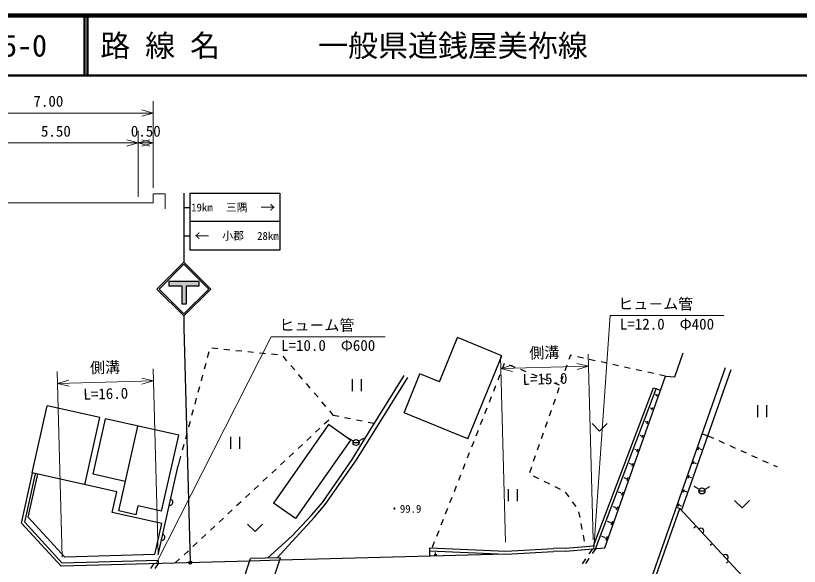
# Model space of a CAD drawing. Units: millimetres on the paper, with parts at other scales. Extents: x 40 to 680, y 20 to 380.
# Drawn here: x 166.3 to 297, y 288.1 to 380 of the extents above; entities that cross this region are included whole.
import ezdxf
from ezdxf.enums import TextEntityAlignment as Align

# ---------------------------------------------------------------- set-up
doc = ezdxf.new("R2010")
doc.units = ezdxf.units.MM
doc.header["$PDMODE"] = 32
doc.header["$PDSIZE"] = 0.5
for name, color, linetype, lineweight in [('S-BGD', 7, 'Continuous', 25), ('S-STR-HTXT', 7, 'Continuous', 13), ('S-STR-STRC', 7, 'Continuous', 25), ('S-TTL', 2, 'Continuous', 140), ('S-TTL-LINE', 7, 'Continuous', 50)]:
    doc.layers.add(name, color=color, linetype=linetype, lineweight=lineweight)
doc.layers.add('S-TTL-TXT', color=7, linetype='Continuous')
doc.styles.add('@ＭＳ ゴシック', font='')
doc.styles.add('ＭＳ ゴシック', font='')
doc.styles.get('@ＭＳ ゴシック').set_extended_font_data('@MS Gothic')
doc.styles.get('ＭＳ ゴシック').set_extended_font_data('MS Gothic')

msp = doc.modelspace()

# ---------------------------------------------------------------- hatches: boundary and pattern name
at = {"layer": 'S-STR-STRC'}
msp.add_hatch(color=256, dxfattribs=at).paths.add_polyline_path([(191.847, 335.605), (196.847, 335.605), (196.847, 334.855), (194.722, 334.855), (194.722, 331.855), (193.972, 331.855), (193.972, 334.855), (191.847, 334.855)])

# ---------------------------------------------------------------- linework, layer by layer
at = {"layer": 'S-BGD'}
for p, q in [((236.967, 318.861), (240.004, 326.262)), ((247.405, 323.225), (240.004, 326.262)), ((200.005, 324.359), (199.01, 324.459)), ((198.507, 323.844), (198.245, 322.879)), ((201.995, 324.159), (201, 324.259)), ((203.985, 323.959), (202.99, 324.059)), ((205.975, 323.759), (204.98, 323.859)), ((207.965, 323.559), (206.97, 323.659)), ((209.955, 323.359), (208.96, 323.459)), ((211.532, 322.369), (210.882, 323.13)), ((241.711, 309.348), (247.405, 323.225)), ((258.828, 323.297), (258.576, 322.575)), ((259.057, 323.247), (258.828, 323.297)), ((261.011, 322.819), (260.034, 323.033)), ((276.242, 319.724), (277.653, 323.729)), ((197.983, 321.914), (197.721, 320.949)), ((247.806, 321.917), (247.441, 320.986)), ((262.965, 322.39), (261.988, 322.605)), ((264.918, 321.962), (263.941, 322.176)), ((266.872, 321.534), (265.895, 321.748)), ((212.83, 320.848), (212.181, 321.608)), ((249.613, 321.279), (248.686, 321.653)), ((251.468, 320.531), (250.54, 320.905)), ((258.247, 321.631), (257.917, 320.686)), ((260.219, 251.632), (284.727, 321.239)), ((268.825, 321.105), (267.849, 321.32)), ((270.779, 320.677), (269.802, 320.891)), ((272.733, 320.249), (271.756, 320.463)), ((281.784, 309.868), (285.67, 320.906)), ((197.459, 319.984), (197.197, 319.019)), ((214.129, 319.327), (213.479, 320.087)), ((222.423, 319.303), (222.423, 317.303)), ((223.132, 305.864), (231.681, 319.562)), ((223.923, 319.303), (223.923, 317.303)), ((225.118, 310.369), (231.087, 319.933)), ((231.072, 313.713), (233.729, 320.189)), ((236.967, 318.861), (233.729, 320.189)), ((247.076, 320.055), (246.711, 319.124)), ((253.323, 319.783), (252.395, 320.157)), ((255.178, 319.035), (254.25, 319.409)), ((257.588, 319.742), (257.258, 318.798)), ((264.585, 291.133), (274.686, 319.821)), ((274.686, 319.821), (273.709, 320.035)), ((274.686, 319.821), (276.242, 319.724)), ((196.935, 318.054), (196.673, 317.089)), ((215.427, 317.805), (214.778, 318.566)), ((246.346, 318.193), (245.981, 317.262)), ((257.032, 318.287), (256.105, 318.661)), ((256.929, 317.854), (256.6, 316.91)), ((262.672, 291.478), (272.672, 317.847)), ((272.672, 317.847), (273.139, 317.67)), ((216.726, 316.284), (216.076, 317.045)), ((263.027, 291.006), (273.139, 317.67)), ((273.118, 316.699), (273.048, 316.724)), ((273.114, 316.688), (273.122, 316.711)), ((273.842, 317.422), (273.139, 317.67)), ((273.193, 316.622), (273.225, 316.713)), ((273.236, 316.454), (273.364, 316.817)), ((196.411, 316.123), (196.149, 315.158)), ((218.024, 314.763), (217.375, 315.524)), ((245.615, 316.331), (245.25, 315.4)), ((256.27, 315.965), (255.941, 315.021)), ((169, 303.659), (171.519, 314.88)), ((180.3, 312.91), (171.519, 314.88)), ((195.887, 314.193), (195.625, 313.228)), ((219.323, 313.242), (218.673, 314.003)), ((244.885, 314.469), (244.52, 313.538)), ((255.612, 314.077), (255.282, 313.133)), ((272.308, 314.443), (272.198, 314.482)), ((272.303, 314.43), (272.312, 314.455)), ((272.388, 314.359), (272.423, 314.457)), ((272.434, 314.178), (272.572, 314.569)), ((290.035, 314.977), (290.035, 312.977)), ((291.535, 314.977), (291.535, 312.977)), ((177.782, 301.689), (180.3, 312.91)), ((179.196, 303.421), (181.276, 312.691)), ((193.473, 309.954), (181.276, 312.691)), ((219.323, 313.242), (219.232, 313.158)), ((220.182, 313.069), (219.323, 313.242)), ((222.142, 312.674), (221.162, 312.871)), ((241.711, 309.348), (231.072, 313.713)), ((244.155, 312.607), (243.79, 311.676)), ((183.467, 297.338), (186.642, 311.486)), ((195.363, 312.263), (195.101, 311.298)), ((218.452, 311.716), (209.262, 298.619)), ((218.501, 312.476), (217.769, 311.794)), ((222.136, 309.132), (218.452, 311.716)), ((224.103, 312.278), (223.123, 312.476)), ((226.063, 311.883), (225.083, 312.081)), ((254.953, 312.189), (254.623, 311.244)), ((262.465, 311.897), (263.715, 310.647)), ((264.965, 311.897), (263.715, 310.647)), ((271.488, 312.159), (271.337, 312.212)), ((271.484, 312.146), (271.493, 312.172)), ((271.574, 312.07), (271.611, 312.174)), ((271.624, 311.876), (271.771, 312.294)), ((190.626, 297.269), (193.473, 309.954)), ((194.839, 310.333), (194.577, 309.368)), ((217.037, 311.113), (216.306, 310.431)), ((222.422, 305.892), (225.118, 310.369)), ((243.425, 310.745), (243.06, 309.814)), ((254.294, 310.3), (253.965, 309.356)), ((270.803, 309.545), (270.96, 309.992)), ((280.84, 310.2), (281.784, 309.868)), ((202.088, 309.675), (202.088, 307.675)), ((203.588, 309.675), (203.588, 307.675)), ((222.136, 309.132), (212.946, 296.034)), ((215.574, 309.749), (214.843, 309.067)), ((222.629, 308.971), (221.763, 309.471)), ((222.562, 308.721), (223.562, 308.721)), ((223.495, 308.971), (224.361, 309.471)), ((242.695, 308.883), (242.33, 307.952)), ((270.659, 309.847), (270.466, 309.915)), ((270.654, 309.833), (270.663, 309.861)), ((270.751, 309.752), (270.79, 309.864)), ((277.389, 297.386), (281.784, 309.868)), ((281.784, 309.868), (282.695, 309.456)), ((283.606, 309.044), (284.517, 308.632)), ((194.315, 308.403), (194.053, 307.438)), ((214.111, 308.386), (213.38, 307.704)), ((253.635, 308.412), (253.306, 307.468)), ((269.819, 307.508), (269.584, 307.591)), ((269.814, 307.493), (269.824, 307.523)), ((269.917, 307.407), (269.959, 307.525)), ((269.973, 307.187), (270.14, 307.662)), ((280.159, 307.513), (280.325, 307.984)), ((280.339, 307.648), (280.381, 307.766)), ((280.473, 307.651), (280.483, 307.68)), ((280.478, 307.666), (280.714, 307.582)), ((285.428, 308.22), (286.339, 307.807)), ((287.25, 307.395), (288.162, 306.983)), ((193.791, 306.473), (193.361, 304.89)), ((212.648, 307.022), (211.916, 306.34)), ((241.965, 307.021), (241.6, 306.09)), ((252.977, 306.523), (252.647, 305.579)), ((289.073, 306.571), (289.984, 306.159)), ((190.019, 289.997), (193.361, 304.89)), ((211.185, 305.659), (210.453, 304.977)), ((217.46, 298.737), (222.422, 305.892)), ((217.936, 298.371), (223.132, 305.864)), ((241.235, 305.159), (240.87, 304.228)), ((268.969, 305.14), (268.692, 305.238)), ((268.964, 305.125), (268.975, 305.156)), ((269.073, 305.033), (269.117, 305.159)), ((269.132, 304.8), (269.31, 305.303)), ((279.329, 305.155), (279.495, 305.626)), ((279.509, 305.29), (279.551, 305.408)), ((279.643, 305.293), (279.653, 305.322)), ((279.648, 305.307), (279.884, 305.224)), ((290.895, 305.747), (291.806, 305.335)), ((292.717, 304.923), (293.337, 304.642)), ((167.229, 295.283), (169.1, 303.637)), ((167.774, 295.429), (169.588, 303.527)), ((168.366, 296.263), (169.976, 303.44)), ((183.149, 300.484), (169, 303.659)), ((184.562, 302.217), (179.196, 303.421)), ((209.722, 304.295), (208.99, 303.613)), ((252.318, 304.635), (251.988, 303.691)), ((208.258, 302.932), (207.527, 302.25)), ((240.505, 303.297), (240.14, 302.366)), ((252.621, 303.142), (253.52, 302.703)), ((254.418, 302.264), (255.317, 301.825)), ((268.109, 302.744), (267.789, 302.857)), ((268.104, 302.728), (268.115, 302.761)), ((268.219, 302.631), (268.266, 302.764)), ((268.282, 302.385), (268.469, 302.917)), ((278.499, 302.797), (278.665, 303.268)), ((278.679, 302.932), (278.72, 303.05)), ((278.812, 302.935), (278.823, 302.964)), ((278.817, 302.949), (279.053, 302.866)), ((206.795, 301.568), (206.064, 300.886)), ((239.775, 301.435), (239.41, 300.504)), ((248.427, 300.948), (248.427, 298.948)), ((249.927, 300.948), (249.927, 298.948)), ((256.215, 301.386), (257.113, 300.946)), ((277.668, 300.438), (277.834, 300.91)), ((280.348, 300.888), (279.482, 301.388)), ((281.214, 300.888), (282.08, 301.388)), ((182.382, 297.069), (183.149, 300.484)), ((205.332, 300.205), (204.601, 299.523)), ((239.045, 299.573), (238.68, 298.642)), ((257.954, 300.438), (258.552, 299.636)), ((267.239, 300.32), (266.875, 300.448)), ((267.233, 300.302), (267.245, 300.337)), ((267.355, 300.2), (267.404, 300.34)), ((267.421, 299.94), (267.619, 300.501)), ((277.849, 300.574), (277.89, 300.692)), ((277.982, 300.576), (277.992, 300.606)), ((277.987, 300.591), (278.223, 300.508)), ((280.281, 300.638), (281.281, 300.638)), ((203.869, 298.841), (203.137, 298.159)), ((212.946, 296.034), (209.262, 298.619)), ((215.68, 296.633), (217.46, 298.737)), ((216.138, 296.246), (217.936, 298.371)), ((259.149, 298.834), (259.746, 298.032)), ((276.838, 298.08), (277.004, 298.552)), ((277.018, 298.216), (277.06, 298.334)), ((277.152, 298.218), (277.162, 298.248)), ((277.157, 298.233), (277.393, 298.15)), ((286.229, 299.068), (287.479, 297.818)), ((288.729, 299.068), (287.479, 297.818)), ((190.676, 295.208), (182.382, 297.069)), ((186.395, 296.681), (183.467, 297.338)), ((186.395, 296.681), (186.723, 298.145)), ((190.626, 297.269), (186.723, 298.145)), ((202.406, 297.478), (201.674, 296.796)), ((238.315, 297.711), (237.949, 296.78)), ((260.205, 297.17), (260.388, 296.186)), ((260.785, 251.433), (277.082, 297.718)), ((266.359, 297.865), (265.95, 298.009)), ((266.352, 297.847), (266.365, 297.884)), ((266.48, 297.739), (266.532, 297.887)), ((266.55, 297.466), (266.758, 298.057)), ((276.516, 297.917), (277.082, 297.718)), ((277.082, 297.718), (291.117, 282.561)), ((291.117, 282.561), (277.082, 297.718)), ((174.476, 289.611), (168.366, 296.263)), ((200.943, 296.114), (200.211, 295.432)), ((216.138, 296.246), (209.909, 289.459)), ((212.408, 293.164), (215.68, 296.633)), ((237.584, 295.849), (237.219, 294.918)), ((265.467, 295.382), (265.014, 295.541)), ((265.668, 294.962), (265.887, 295.583)), ((173.834, 288.093), (167.229, 295.283)), ((174.048, 288.599), (167.774, 295.429)), ((189.51, 290.013), (190.676, 295.208)), ((199.479, 294.751), (198.748, 294.069)), ((204.976, 295.124), (206.226, 293.874)), ((207.476, 295.124), (206.226, 293.874)), ((260.571, 295.203), (260.754, 294.22)), ((265.46, 295.362), (265.474, 295.401)), ((265.595, 295.249), (265.65, 295.405)), ((279.799, 294.783), (279.432, 294.443)), ((198.016, 293.387), (197.285, 292.705)), ((208.293, 289.416), (212.408, 293.164)), ((236.854, 293.987), (236.489, 293.056)), ((260.937, 293.237), (261.12, 292.254)), ((264.565, 292.868), (264.067, 293.043)), ((264.776, 292.428), (265.006, 293.079)), ((196.553, 292.024), (195.822, 291.342)), ((236.124, 292.125), (235.759, 291.194)), ((264.558, 292.848), (264.572, 292.889)), ((264.699, 292.729), (264.757, 292.892)), ((282.517, 291.848), (282.15, 291.508)), ((195.09, 290.66), (194.358, 289.978)), ((235.352, 290.649), (235.374, 291.148)), ((235.352, 290.649), (248.035, 290.08)), ((235.376, 289.741), (235.352, 290.649)), ((235.374, 291.148), (248.031, 290.581)), ((236.314, 290.23), (236.31, 290.356)), ((248.031, 290.581), (256.004, 291.044)), ((248.035, 290.08), (256.025, 290.544)), ((257.997, 291.097), (256.004, 291.044)), ((258.025, 290.598), (256.025, 290.544)), ((257.997, 291.097), (262.672, 291.478)), ((258.025, 290.598), (264.585, 291.133)), ((262.496, 290.962), (261.935, 290.134)), ((263.007, 291.004), (262.446, 290.176)), ((190.042, 289.027), (174.048, 288.599)), ((189.51, 290.013), (174.476, 289.611)), ((190.042, 289.027), (190.056, 288.528)), ((193.627, 289.296), (192.895, 288.615)), ((202.83, 281.467), (205.459, 289.34)), ((210.322, 289.07), (205.324, 288.936)), ((210.457, 289.474), (205.459, 289.34)), ((207.828, 281.601), (210.457, 289.474)), ((248.035, 290.08), (210.322, 289.07)), ((236.106, 290.011), (236.533, 290.022)), ((236.263, 290.122), (236.37, 290.125)), ((236.3, 290.23), (236.327, 290.23)), ((261.374, 289.306), (260.813, 288.478)), ((261.885, 289.348), (261.325, 288.52)), ((205.324, 288.936), (173.834, 288.093)), ((189.319, 288.508), (188.759, 287.679)), ((190.056, 288.528), (189.496, 287.699)), ((285.235, 288.913), (284.868, 288.573))]:
    msp.add_line(p, q, dxfattribs=at)
for centre in [(223.062, 308.721), (280.781, 300.638)]:
    msp.add_circle(centre, 0.5, dxfattribs=at)
for centre, start, end in [((191.986, 298.763), 257.35188, 77.35188), ((280.596, 293.922), 312.8004, 132.8004), ((190.672, 292.908), 257.35188, 77.35188), ((284.673, 289.52), 312.8004, 132.8004)]:
    msp.add_arc(centre, 0.5, start, end, dxfattribs=at)
at = {"layer": 'S-STR-HTXT'}
for p, q in [((189.225, 351.247), (189.225, 365.747)), ((154.225, 363.747), (189.225, 363.747)), ((189.225, 363.747), (187.294, 364.265)), ((187.294, 363.23), (189.225, 363.747)), ((186.725, 349.747), (186.725, 360.747)), ((159.225, 358.747), (186.725, 358.747)), ((186.725, 358.747), (184.794, 359.265)), ((184.794, 358.23), (186.725, 358.747)), ((188.657, 359.265), (186.725, 358.747)), ((186.725, 358.747), (189.225, 358.747)), ((186.725, 358.747), (188.657, 358.23)), ((189.225, 358.747), (187.294, 359.265)), ((187.294, 358.23), (189.225, 358.747)), ((189.225, 348.747), (189.225, 350.247)), ((189.225, 350.247), (191.225, 350.247)), ((191.225, 350.247), (191.225, 347.747)), ((159.225, 348.747), (186.725, 348.747)), ((186.725, 348.747), (189.225, 348.747)), ((262.751, 290.983), (265.448, 329.918)), ((265.448, 329.918), (284.448, 329.918)), ((189.687, 288.518), (208.908, 326.361)), ((208.908, 326.361), (227.908, 326.361)), ((247.991, 292.086), (247.161, 323.075)), ((262.645, 292.478), (261.815, 323.467)), ((261.869, 321.468), (259.924, 321.933)), ((174.021, 289.599), (173.191, 320.588)), ((190.015, 290.027), (189.186, 321.016)), ((249.132, 321.645), (247.215, 321.075)), ((247.215, 321.075), (261.869, 321.468)), ((247.215, 321.075), (249.16, 320.61)), ((259.951, 320.899), (261.869, 321.468)), ((175.162, 319.157), (173.245, 318.588)), ((189.239, 319.017), (187.294, 319.482)), ((189.239, 319.017), (173.245, 318.588)), ((173.245, 318.588), (175.19, 318.123)), ((187.322, 318.447), (189.239, 319.017))]:
    msp.add_line(p, q, dxfattribs=at)
at = {"layer": 'S-STR-STRC'}
for p, q in [((194.347, 350.355), (194.347, 338.855)), ((195.347, 350.355), (210.347, 350.355)), ((195.347, 350.355), (195.347, 340.855)), ((210.347, 350.355), (210.347, 340.855)), ((194.347, 347.98), (195.347, 347.98)), ((210.347, 345.605), (195.347, 345.605)), ((194.347, 343.23), (195.347, 343.23)), ((210.347, 340.855), (195.347, 340.855)), ((189.847, 334.355), (194.347, 338.855)), ((198.847, 334.355), (194.347, 338.855)), ((190.201, 334.355), (194.347, 338.501)), ((198.493, 334.355), (194.347, 338.501)), ((196.847, 335.605), (191.847, 335.605)), ((191.847, 335.605), (191.847, 334.855)), ((193.972, 334.855), (191.847, 334.855)), ((193.972, 334.855), (193.972, 331.855)), ((194.722, 334.855), (194.722, 331.855)), ((196.847, 334.855), (194.722, 334.855)), ((196.847, 335.605), (196.847, 334.855)), ((189.848, 334.355), (194.347, 329.855)), ((190.201, 334.355), (194.347, 330.208)), ((194.347, 329.855), (198.847, 334.355)), ((194.347, 330.208), (198.493, 334.355)), ((194.722, 331.855), (193.972, 331.855)), ((194.348, 329.855), (194.348, 327.855)), ((194.348, 327.855), (195.382, 288.82))]:
    msp.add_line(p, q, dxfattribs=at)
for radius in [0.15, 0.12, 0.09, 0.06, 0.03]:
    msp.add_circle((195.386, 288.67), radius, dxfattribs=at)
msp.add_point((195.386, 288.67), dxfattribs=at)
at = {"layer": 'S-TTL'}
msp.add_line((680, 380), (40, 380), dxfattribs=at)
at = {"layer": 'S-TTL-LINE'}
for p, q in [((177.75, 380), (177.75, 370)), ((178.25, 380), (178.25, 370)), ((40, 370), (680, 370))]:
    msp.add_line(p, q, dxfattribs=at)

# ---------------------------------------------------------------- texts
at = {"layer": 'S-BGD', "style": 'ＭＳ ゴシック'}
msp.add_text('・99.9', height=1.32, dxfattribs=at).set_placement((228.573, 297.663), align=Align.MIDDLE_LEFT)
at = {"layer": 'S-STR-HTXT', "style": 'ＭＳ ゴシック'}
for s, p in [('7.00', (171.725, 364.247)), ('5.50', (172.975, 359.247)), ('0.50', (187.975, 359.247))]:
    msp.add_text(s, height=1.833, dxfattribs=at).set_placement(p, align=Align.BOTTOM_CENTER)
for p in [(266.823, 330.418), (210.283, 326.861)]:
    msp.add_text('ヒュ－ム管', height=1.833, dxfattribs=at).set_placement(p, align=Align.BOTTOM_LEFT)
for s, p in [('L=12.0\u3000Φ400', (274.948, 329.418)), ('L=10.0\u3000Φ600', (218.408, 325.861))]:
    msp.add_text(s, height=1.833, dxfattribs=at).set_placement(p, align=Align.TOP_CENTER)
for p in [(254.515, 322.271), (181.215, 319.802)]:
    msp.add_text('側溝', height=1.833, rotation=1.534, dxfattribs=at).set_placement(p, align=Align.BOTTOM_CENTER)
at = {"layer": 'S-STR-HTXT', "style": '@ＭＳ ゴシック'}
for s, p in [('L=15.0', (254.569, 320.272)), ('L=16.0', (181.269, 317.803))]:
    msp.add_text(s, height=1.833, rotation=1.534, dxfattribs=at).set_placement(p, align=Align.TOP_CENTER)
at = {"layer": 'S-STR-STRC', "style": 'ＭＳ ゴシック'}
msp.add_text('19km', height=1.32, dxfattribs=at).set_placement((195.547, 347.98), align=Align.MIDDLE_LEFT)
for s, height, p in [('三隅', 1.32, (203.147, 347.98)), ('→', 1.833, (208.347, 347.98)), ('小郡', 1.32, (202.547, 343.23)), ('←', 1.833, (197.347, 343.23))]:
    msp.add_text(s, height=height, dxfattribs=at).set_placement(p, align=Align.MIDDLE_CENTER)
msp.add_text('28km', height=1.32, dxfattribs=at).set_placement((210.147, 343.23), align=Align.MIDDLE_RIGHT)
at = {"layer": 'S-TTL-TXT', "style": 'ＭＳ ゴシック'}
for s, p in [('25-0', (161.521, 375)), ('路 線 名', (180.38, 375)), ('一般県道銭屋美祢線', (216.734, 375))]:
    msp.add_text(s, height=3.666, dxfattribs=at).set_placement(p, align=Align.MIDDLE_LEFT)

doc.saveas('drawing.dxf')
